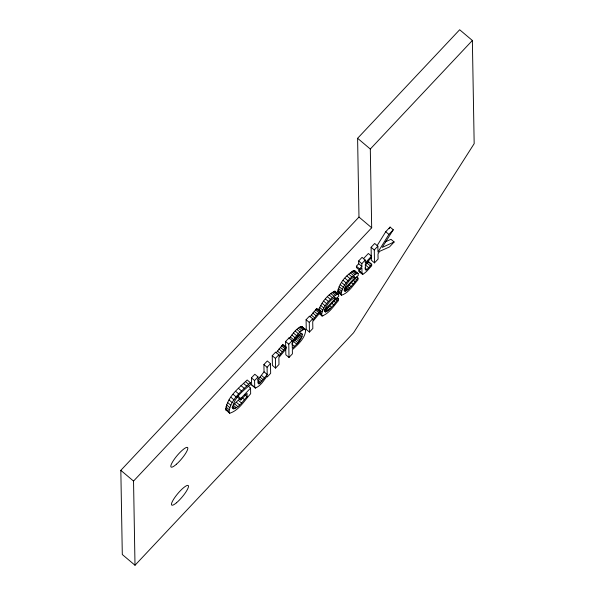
<?xml version="1.0" encoding="UTF-8"?>
<svg xmlns="http://www.w3.org/2000/svg" width="595" height="595" viewBox="0 0 595 595"><rect width="100%" height="100%" fill="white"/><g stroke="black" fill="none" stroke-linecap="round" stroke-linejoin="round"><path stroke-width="0.89" d="M338.451 298.809L338.481 300.587C333.55 306.038 329.214 313.587 322.021 315.982L321.508 315.521C322.46 306.574 330.344 297.76 338.161 293.87L338.793 296.102L324.781 311.007L325.249 312.025L328.723 310.121L333.721 304.915L338.451 298.809L337.179 297.738M339.217 292.517L337.848 292.086C338.8 283.138 346.684 274.317 354.501 270.428L358.13 273.544L358.309 275.344L344.297 290.248L344.765 291.267L348.239 289.363L353.237 284.157L357.967 278.051L356.695 276.98M357.967 278.051L357.997 279.829C353.066 285.28 348.73 292.829 341.537 295.232L341.024 294.763C341.976 285.816 349.86 277.002 357.677 273.112L358.13 273.544M226.561 410.55L225.855 409.91C226.725 397.311 238.602 388.238 247.178 379.982L250.354 382.667L250.391 384.734C243.102 390.818 233.329 398.122 232.69 408.311L233.18 408.862C239.361 407.709 242.834 400.792 247.096 396.709L247.037 393.377L240.811 399.996L237.636 397.319M248.018 385.947L250.562 388.089L250.659 393.726C244.404 400.606 238.959 410.416 229.737 413.228L229.038 412.595C229.901 399.989 241.786 390.915 250.354 382.667M301.97 336.621L302.312 334.658L302.007 333.483L301.159 333.26L296.139 337.752L292.219 342.958L292.316 348.447L298.043 342.846L301.524 337.729L301.97 336.621L298.794 333.936M318.288 310.59C321.501 302.877 327.235 294.555 334.985 291.186L338.614 294.294M291.981 343.203L295.968 338.815L298.348 335.052L301.524 337.729M377.163 245.571L385.731 231.73L390.089 227.089L393.265 229.767L382.213 247.394L394.143 241.987L390.967 239.302L385.404 241.83M393.265 229.767L388.907 234.408L377.966 252.094L377.862 246.159L374.686 243.474L371.101 247.289L371.325 260.193L374.5 262.878L378.085 259.063L377.996 253.909L379.558 251.38L389.494 246.932L394.143 241.987M389.13 228.621L390.089 227.089M276.102 352.909L282.96 344.379L286.136 347.056L286.165 348.759L278.869 357.595L278.988 364.467L275.582 368.089L272.406 365.404L272.235 355.721L275.641 352.106L278.817 354.784L278.839 356.226L286.136 347.056M309.95 316.904L316.808 308.366L319.984 311.051L320.013 312.747L312.717 321.59L312.844 328.462L309.437 332.084L306.261 329.399L306.09 319.716L309.497 316.094L312.673 318.779L312.695 320.214L319.984 311.051M305.295 329.266L301.501 326.402C295.871 328.514 292.532 334.316 289.021 338.905L288.999 337.893L292.175 340.578L292.197 341.589C295.708 337.001 299.047 331.192 304.677 329.08L305.681 329.816C305.451 338.139 297.983 344.46 292.338 349.771L292.413 353.832L289.006 357.454L285.831 354.769L285.719 348.581M261.986 381.246L258.81 378.569L264.039 371.808L263.912 364.579L267.311 360.964L270.487 363.642L270.658 373.325L267.252 376.947L267.237 375.869C263.83 380.205 260.692 386.237 255.21 387.992L251.663 384.928L251.417 377.87L254.824 374.248L257.999 376.925L258.237 383.596L258.788 383.916L259.926 383.262L267.214 374.493L267.088 367.264L270.487 363.642M371.689 264.292L368.759 267.72L365.583 265.043L368.513 261.614L371.689 264.292L371.711 265.757L366.632 271.394L363.59 273.901L362.407 274.169L359.231 271.484L358.815 270.48L361.998 273.164L362.407 274.169M236.327 407.791L233.151 405.113L240.179 398.367M357.602 138.3L459.66 29.75L472.363 40.475L474.17 143.663L353.586 332.761L135.006 565.25L122.302 554.525L120.83 470.348L358.978 217.056L357.602 138.3L370.306 149.033L371.682 227.781L133.54 481.072L135.006 565.25M370.306 149.033L472.363 40.475M361.998 273.164L361.901 267.795L359.603 270.242L356.427 267.557L356.405 266.203L358.703 263.764L358.651 260.974L362.058 257.36L365.233 260.037L365.278 262.819L371.548 256.162L368.372 253.477L363.359 258.81M285.689 346.818L285.6 341.515L288.999 337.893M374.5 262.878L374.277 249.967L377.862 246.159M359.603 270.242L359.581 268.888L361.879 266.441L361.827 263.659L365.233 260.037M255.21 387.992L254.705 386.832L254.593 380.547L257.999 376.925M275.582 368.089L275.411 358.406L278.817 354.784M289.006 357.454L288.776 344.193L292.175 340.578M309.437 332.084L309.266 322.401L312.673 318.779M240.811 399.996L240.782 398.486L250.562 388.089M335.454 298.378L324.758 309.757C326.67 304.99 330.232 299.545 335.111 297.589L335.454 298.378L334.189 297.299M354.97 277.62L344.274 288.999C346.186 284.232 349.748 278.787 354.627 276.831L354.97 277.62L353.705 276.549M371.548 256.162L371.57 257.509L365.308 264.173L365.456 269.855L366.297 269.996L368.759 267.72M319.701 313.275L318.846 313.305L322.021 315.982M359.231 271.484L362.905 274.191M385.731 231.73L388.907 234.408M358.978 217.056L371.682 227.781M371.101 247.289L374.277 249.967M368.312 261.822L371.488 264.507M367.189 263.213L370.365 265.891M358.651 260.974L361.827 263.659M364.988 267.943L366.892 269.557M365.025 268.925L366.297 269.996M358.703 263.764L361.879 266.441M356.405 266.203L359.581 268.888M358.926 271.142L362.102 273.819M353.787 270.442L356.963 273.12M352.813 270.844L355.988 273.522M351.63 271.618L354.806 274.295M356.502 277.196L357.766 278.267M350.262 272.726L353.437 275.403M354.821 278.125L356.725 279.732M348.707 274.183L351.883 276.868M353.266 280.163L355.178 281.777M346.93 276.006L350.105 278.691M351.325 282.551L353.237 284.157M344.936 278.215L348.112 280.892M348.499 284.47L351.035 286.619M343.151 280.379L346.327 283.064M347.651 286.53L349.555 288.136M341.567 282.513L344.743 285.198M346.335 287.757L348.239 289.363M345.189 288.694L347.093 290.3M340.184 284.611L343.36 287.288M344.208 289.334L346.112 290.94M344.059 290.196L345.331 291.275M339.061 286.574L342.237 289.259M338.272 288.315L341.448 291M337.804 289.832L340.98 292.517M337.663 291.134L340.838 293.811M337.848 292.086L341.537 295.232M334.271 291.2L337.447 293.878M333.297 291.602L336.472 294.28M332.114 292.368L335.29 295.053M336.986 297.946L338.25 299.025M330.746 293.484L333.921 296.161M335.305 298.883L337.209 300.49M329.191 294.942L332.367 297.626M333.75 300.921L335.662 302.535M327.414 296.764L330.589 299.449M331.809 303.309L333.721 304.915M325.42 298.973L328.596 301.65M329.615 305.763L331.519 307.377M323.635 301.137L326.811 303.822M328.135 307.288L330.039 308.894M322.051 303.272L325.227 305.949M326.819 308.515L328.723 310.121M325.673 309.445L327.577 311.059M320.668 305.369L323.844 308.046M324.692 310.092L326.596 311.698M324.543 310.954L325.815 312.033M319.545 307.332L322.721 310.01M318.756 309.073L321.932 311.758M316.22 308.954L321.464 313.275M319.411 312.963L321.322 314.569M321.605 314.881L322.877 315.96M315.432 309.779L318.608 312.464M314.108 311.267L317.284 313.952M312.747 312.963L315.93 315.647M311.252 315.008L314.428 317.685M306.09 319.716L309.266 322.401M301.501 326.402L305.681 329.816M300.631 326.588L303.807 329.273M299.553 327.153L302.729 329.831M298.288 328.076L301.464 330.761M296.831 329.377L300.006 332.055M300.401 333.044L302.312 334.658M295.187 331.036L298.363 333.721M297.716 336.249L300.892 338.927M293.432 332.999L296.608 335.684M296.912 337.514L300.088 340.191M291.818 335L294.994 337.677M295.968 338.815L299.144 341.5M294.867 340.162L298.043 342.846M290.345 336.986L293.521 339.663M293.618 341.545L296.793 344.23M292.071 344.289L294.614 346.439M285.6 341.515L288.776 344.193M282.365 344.966L285.541 347.644M281.576 345.784L284.752 348.469M280.26 347.279L283.436 349.957M278.899 348.975L282.075 351.652M277.396 351.013L280.572 353.698M272.235 355.721L275.411 358.406M263.912 364.579L267.088 367.264M264.039 371.808L267.214 374.493M261.465 375.4L264.641 378.078M260.097 377.111L263.273 379.788M257.62 379.781L260.796 382.466M258.022 381.648L259.926 383.262M258.007 382.645L259.279 383.715M251.417 377.87L254.593 380.547M255.798 387.999L251.663 384.928M245.371 381.507L248.546 384.184M243.348 383.292L246.523 385.977M240.953 385.575L244.129 388.252M238.342 388.252L241.518 390.93M244.552 394.567L247.096 396.709M235.598 391.287L238.774 393.972M242.024 397.572L244.567 399.721M237.606 395.809L240.782 398.486M233.084 394.314L236.26 396.999M238.372 400.361L241.548 403.038M230.875 397.229L234.051 399.914M236.423 402.339L239.599 405.016M234.675 403.923L237.851 406.608M229.053 399.937L232.229 402.622M232.496 406.415L235.04 408.564M227.558 402.503L230.741 405.188M232.065 407.322L233.969 408.936M226.472 404.831L229.648 407.515M225.81 406.876L228.986 409.561M225.602 408.601L228.778 411.279M225.855 409.91L229.737 413.228M120.83 470.348L133.54 481.072M354.501 270.428L355.118 271.774M334.985 291.186L335.602 292.532M302.119 326.581L302.498 327.131M176.492 464.174A12.77 2.759 -49.8 0 0 187.685 447.641A12.77 2.759 -49.8 0 0 173.792 459.972A12.77 2.759 -49.8 0 0 176.492 464.174M176.477 502.782A12.77 2.759 -49.8 0 0 188.451 485.907A12.77 2.759 -49.8 0 0 175.034 497.152A12.77 2.759 -49.8 0 0 176.477 502.782"/></g></svg>
